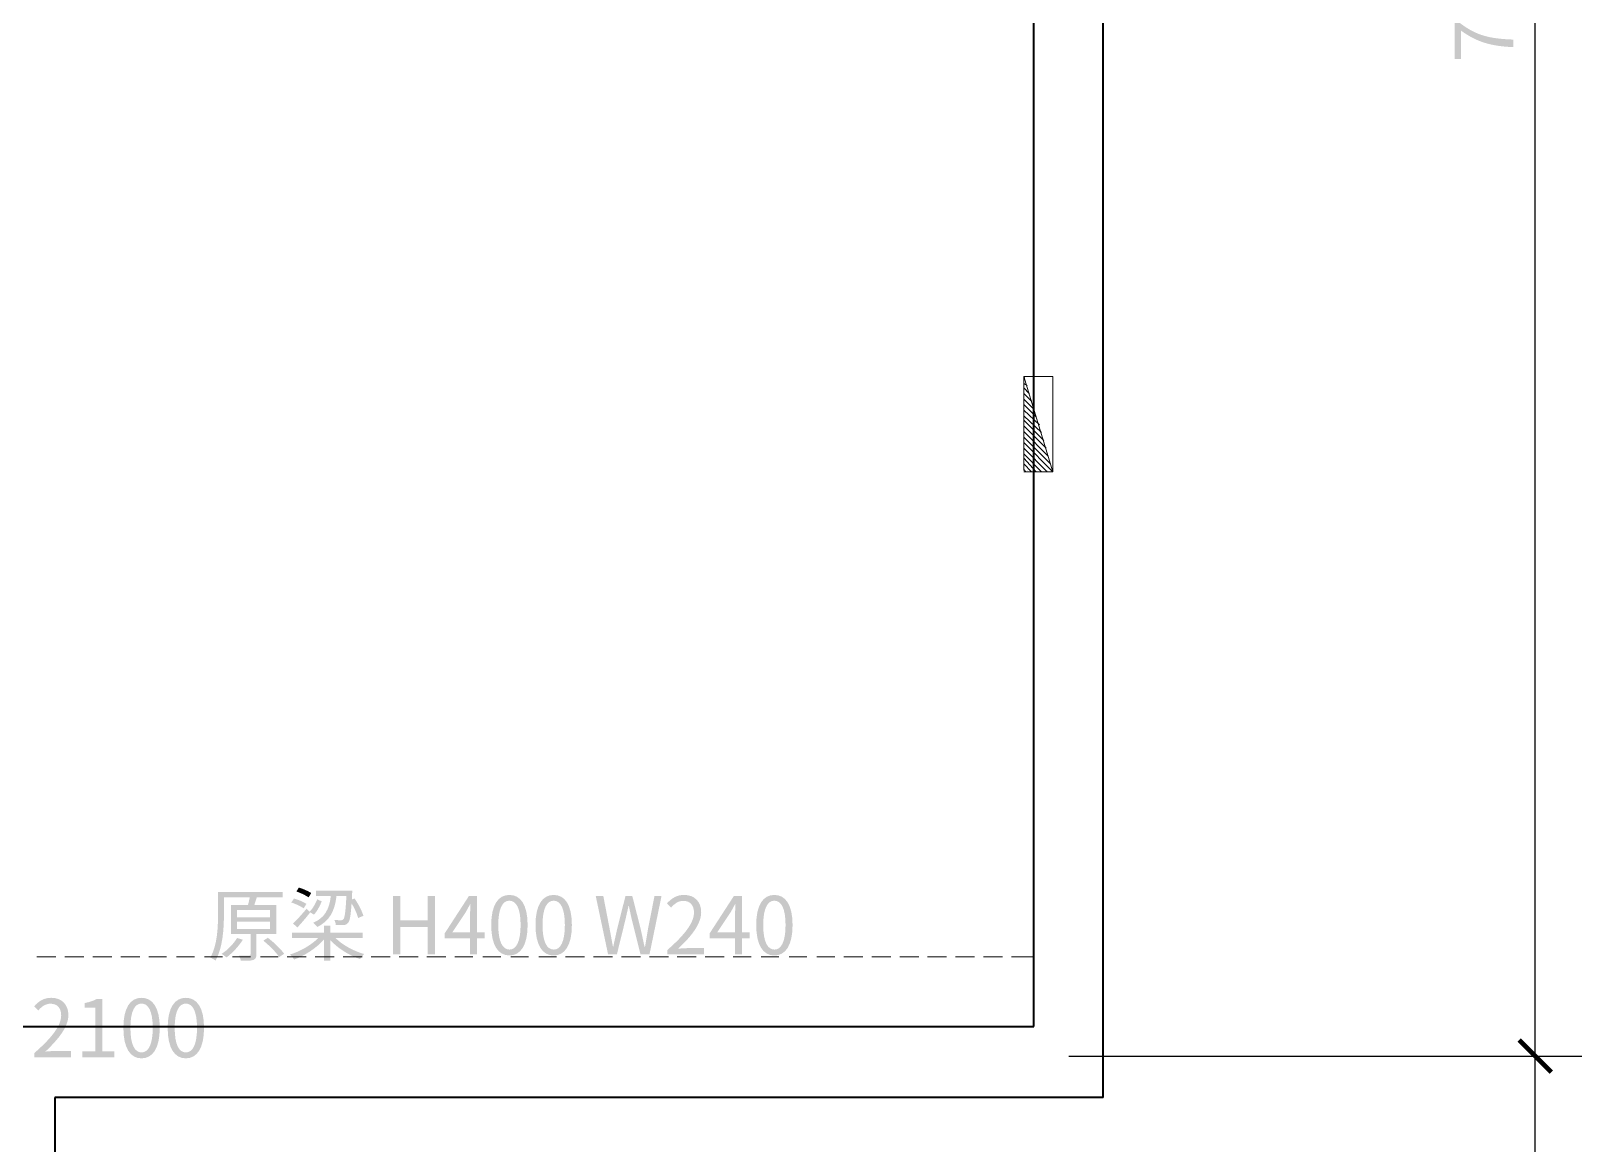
# Model space of a CAD drawing. Header units: millimetres. Extents: x -4600 to 229000, y -4300 to 19460.
# Drawn here: x 10590 to 15895, y 3969 to 7776 of the extents above; entities that cross this region are included whole.
import ezdxf

# ---------------------------------------------------------------- set-up
doc = ezdxf.new("R2010")
doc.units = ezdxf.units.MM
doc.header["$LTSCALE"] = 100
for name, color, linetype, lineweight in [('A-DIMS', 7, 'Continuous', 13), ('A-EX-BEAM', 8, 'Continuous', 13), ('A-EX-REFERENCE', 8, 'Continuous', 13), ('A-EX-SERVICE', 6, 'Continuous', 13), ('A-EX-WALL', 7, 'Continuous', 35)]:
    doc.layers.add(name, color=color, linetype=linetype, lineweight=lineweight)

# ---------------------------------------------------------------- blocks, each defined once
blk = doc.blocks.new('SOURCE_ORIGINAL')
at = {"layer": 'A-EX-BEAM'}
for p, q in [((13985.6, 4794.1), (13985.6, 4472.8)), ((14085, 4794.1), (13985.6, 4794.1)), ((14085, 4469), (13985.6, 4794.1)), ((13985.6, 4790.2), (13989.4, 4790.2)), ((13997.1, 4794.1), (13997.1, 4794.1)), ((14085, 4469), (14085, 4794.1)), ((14085, 4794.1), (14085, 4794.1)), ((13985.6, 4771.1), (13997.1, 4763.5)), ((13985.6, 4755.8), (14004.7, 4736.7)), ((13985.6, 4736.7), (14012.4, 4709.9)), ((13985.6, 4717.6), (14020, 4683.2)), ((13985.6, 4698.5), (14027.6, 4656.4)), ((13985.6, 4679.3), (14039.1, 4629.6)), ((13985.6, 4660.2), (14046.8, 4602.8)), ((13985.6, 4644.9), (14054.4, 4576.1)), ((13985.6, 4625.8), (14062.1, 4549.3)), ((13985.6, 4606.7), (14069.7, 4522.5)), ((13985.6, 4587.5), (14077.3, 4495.8)), ((13985.6, 4568.4), (14085, 4469)), ((13985.6, 4549.3), (14065.9, 4469)), ((13985.6, 4530.2), (14046.8, 4469)), ((13985.6, 4514.9), (14027.6, 4469)), ((13985.6, 4495.8), (14012.4, 4469)), ((13985.6, 4476.6), (13993.2, 4469)), ((13985.6, 4469), (14085, 4469)), ((13997.1, 4472.8), (13997.1, 4472.8)), ((14065.9, 4472.8), (14065.9, 4472.8)), ((10609.7, 2809.2), (10674.7, 2809.2)), ((10705.3, 2809.2), (10770.3, 2809.2)), ((10800.9, 2809.2), (10865.8, 2809.2)), ((10896.4, 2809.2), (10961.4, 2809.2)), ((10992, 2809.2), (11053.2, 2809.2)), ((11087.6, 2809.2), (11148.8, 2809.2)), ((11183.2, 2809.2), (11244.3, 2809.2)), ((11278.8, 2809.2), (11339.9, 2809.2)), ((11374.3, 2809.2), (11435.5, 2809.2)), ((11466.1, 2809.2), (11531.1, 2809.2)), ((11561.7, 2809.2), (11626.7, 2809.2)), ((11657.3, 2809.2), (11722.2, 2809.2)), ((11752.8, 2809.2), (11817.8, 2809.2)), ((11848.4, 2809.2), (11913.4, 2809.2)), ((11944, 2809.2), (12009, 2809.2)), ((12039.6, 2809.2), (12100.7, 2809.2)), ((12135.2, 2809.2), (12196.3, 2809.2)), ((12230.7, 2809.2), (12291.9, 2809.2)), ((12326.3, 2809.2), (12387.5, 2809.2)), ((12418.1, 2809.2), (12483.1, 2809.2)), ((12513.7, 2809.2), (12578.6, 2809.2)), ((12609.2, 2809.2), (12674.2, 2809.2)), ((12704.8, 2809.2), (12769.8, 2809.2)), ((12800.4, 2809.2), (12865.4, 2809.2)), ((12896, 2809.2), (12961, 2809.2)), ((12991.6, 2809.2), (13052.7, 2809.2)), ((13087.1, 2809.2), (13148.3, 2809.2)), ((13182.7, 2809.2), (13243.9, 2809.2)), ((13278.3, 2809.2), (13339.5, 2809.2)), ((13370.1, 2809.2), (13435, 2809.2)), ((13465.6, 2809.2), (13530.6, 2809.2)), ((13561.2, 2809.2), (13626.2, 2809.2)), ((13656.8, 2809.2), (13721.8, 2809.2)), ((13752.4, 2809.2), (13817.4, 2809.2)), ((13848, 2809.2), (13912.9, 2809.2)), ((13943.5, 2809.2), (14020, 2809.2)), ((10609.7, 2570.8), (10674.7, 2570.8)), ((10705.3, 2570.8), (10770.3, 2570.8)), ((10800.9, 2570.8), (10865.8, 2570.8)), ((10896.4, 2570.8), (10961.4, 2570.8)), ((10992, 2570.8), (11053.2, 2570.8)), ((11087.6, 2570.8), (11148.8, 2570.8)), ((11183.2, 2570.8), (11244.3, 2570.8)), ((11278.8, 2570.8), (11339.9, 2570.8)), ((11374.3, 2570.8), (11435.5, 2570.8)), ((11466.1, 2570.8), (11531.1, 2570.8)), ((11561.7, 2570.8), (11626.7, 2570.8)), ((11657.3, 2570.8), (11722.2, 2570.8)), ((11752.8, 2570.8), (11817.8, 2570.8)), ((11848.4, 2570.8), (11913.4, 2570.8)), ((11944, 2570.8), (12009, 2570.8)), ((12039.6, 2570.8), (12100.7, 2570.8)), ((12135.2, 2570.8), (12196.3, 2570.8)), ((12230.7, 2570.8), (12291.9, 2570.8)), ((12326.3, 2570.8), (12387.5, 2570.8)), ((12418.1, 2570.8), (12483.1, 2570.8)), ((12513.7, 2570.8), (12578.6, 2570.8)), ((12609.2, 2570.8), (12674.2, 2570.8)), ((12704.8, 2570.8), (12769.8, 2570.8)), ((12800.4, 2570.8), (12865.4, 2570.8)), ((12896, 2570.8), (12961, 2570.8)), ((12991.6, 2570.8), (13052.7, 2570.8)), ((13087.1, 2570.8), (13148.3, 2570.8)), ((13182.7, 2570.8), (13243.9, 2570.8)), ((13278.3, 2570.8), (13339.5, 2570.8)), ((13370.1, 2570.8), (13435, 2570.8)), ((13465.6, 2570.8), (13530.6, 2570.8)), ((13561.2, 2570.8), (13626.2, 2570.8)), ((13656.8, 2570.8), (13721.8, 2570.8)), ((13752.4, 2570.8), (13817.4, 2570.8)), ((13848, 2570.8), (13912.9, 2570.8)), ((13943.5, 2570.8), (14020, 2570.8))]:
    blk.add_line(p, q, dxfattribs=at)
at = {"layer": 'A-EX-SERVICE'}
for p, q in [((13985.6, 4794.1), (13985.6, 4472.8)), ((14085, 4794.1), (13985.6, 4794.1)), ((14085, 4469), (13985.6, 4794.1)), ((13985.6, 4790.2), (13989.4, 4790.2)), ((13997.1, 4794.1), (13997.1, 4794.1)), ((14085, 4469), (14085, 4794.1)), ((14085, 4794.1), (14085, 4794.1)), ((13985.6, 4771.1), (13997.1, 4763.5)), ((13985.6, 4755.8), (14004.7, 4736.7)), ((13985.6, 4736.7), (14012.4, 4709.9)), ((13985.6, 4717.6), (14020, 4683.2)), ((13985.6, 4698.5), (14027.6, 4656.4)), ((13985.6, 4679.3), (14039.1, 4629.6)), ((13985.6, 4660.2), (14046.8, 4602.8)), ((13985.6, 4644.9), (14054.4, 4576.1)), ((13985.6, 4625.8), (14062.1, 4549.3)), ((13985.6, 4606.7), (14069.7, 4522.5)), ((13985.6, 4587.5), (14077.3, 4495.8)), ((13985.6, 4568.4), (14085, 4469)), ((13985.6, 4549.3), (14065.9, 4469)), ((13985.6, 4530.2), (14046.8, 4469)), ((13985.6, 4514.9), (14027.6, 4469)), ((13985.6, 4495.8), (14012.4, 4469)), ((13985.6, 4476.6), (13993.2, 4469)), ((13985.6, 4469), (14085, 4469)), ((13997.1, 4472.8), (13997.1, 4472.8)), ((14065.9, 4472.8), (14065.9, 4472.8)), ((10609.7, 2809.2), (10674.7, 2809.2)), ((10705.3, 2809.2), (10770.3, 2809.2)), ((10800.9, 2809.2), (10865.8, 2809.2)), ((10896.4, 2809.2), (10961.4, 2809.2)), ((10992, 2809.2), (11053.2, 2809.2)), ((11087.6, 2809.2), (11148.8, 2809.2)), ((11183.2, 2809.2), (11244.3, 2809.2)), ((11278.8, 2809.2), (11339.9, 2809.2)), ((11374.3, 2809.2), (11435.5, 2809.2)), ((11466.1, 2809.2), (11531.1, 2809.2)), ((11561.7, 2809.2), (11626.7, 2809.2)), ((11657.3, 2809.2), (11722.2, 2809.2)), ((11752.8, 2809.2), (11817.8, 2809.2)), ((11848.4, 2809.2), (11913.4, 2809.2)), ((11944, 2809.2), (12009, 2809.2)), ((12039.6, 2809.2), (12100.7, 2809.2)), ((12135.2, 2809.2), (12196.3, 2809.2)), ((12230.7, 2809.2), (12291.9, 2809.2)), ((12326.3, 2809.2), (12387.5, 2809.2)), ((12418.1, 2809.2), (12483.1, 2809.2)), ((12513.7, 2809.2), (12578.6, 2809.2)), ((12609.2, 2809.2), (12674.2, 2809.2)), ((12704.8, 2809.2), (12769.8, 2809.2)), ((12800.4, 2809.2), (12865.4, 2809.2)), ((12896, 2809.2), (12961, 2809.2)), ((12991.6, 2809.2), (13052.7, 2809.2)), ((13087.1, 2809.2), (13148.3, 2809.2)), ((13182.7, 2809.2), (13243.9, 2809.2)), ((13278.3, 2809.2), (13339.5, 2809.2)), ((13370.1, 2809.2), (13435, 2809.2)), ((13465.6, 2809.2), (13530.6, 2809.2)), ((13561.2, 2809.2), (13626.2, 2809.2)), ((13656.8, 2809.2), (13721.8, 2809.2)), ((13752.4, 2809.2), (13817.4, 2809.2)), ((13848, 2809.2), (13912.9, 2809.2)), ((13943.5, 2809.2), (14020, 2809.2)), ((10609.7, 2570.8), (10674.7, 2570.8)), ((10705.3, 2570.8), (10770.3, 2570.8)), ((10800.9, 2570.8), (10865.8, 2570.8)), ((10896.4, 2570.8), (10961.4, 2570.8)), ((10992, 2570.8), (11053.2, 2570.8)), ((11087.6, 2570.8), (11148.8, 2570.8)), ((11183.2, 2570.8), (11244.3, 2570.8)), ((11278.8, 2570.8), (11339.9, 2570.8)), ((11374.3, 2570.8), (11435.5, 2570.8)), ((11466.1, 2570.8), (11531.1, 2570.8)), ((11561.7, 2570.8), (11626.7, 2570.8)), ((11657.3, 2570.8), (11722.2, 2570.8)), ((11752.8, 2570.8), (11817.8, 2570.8)), ((11848.4, 2570.8), (11913.4, 2570.8)), ((11944, 2570.8), (12009, 2570.8)), ((12039.6, 2570.8), (12100.7, 2570.8)), ((12135.2, 2570.8), (12196.3, 2570.8)), ((12230.7, 2570.8), (12291.9, 2570.8)), ((12326.3, 2570.8), (12387.5, 2570.8)), ((12418.1, 2570.8), (12483.1, 2570.8)), ((12513.7, 2570.8), (12578.6, 2570.8)), ((12609.2, 2570.8), (12674.2, 2570.8)), ((12704.8, 2570.8), (12769.8, 2570.8)), ((12800.4, 2570.8), (12865.4, 2570.8)), ((12896, 2570.8), (12961, 2570.8)), ((12991.6, 2570.8), (13052.7, 2570.8)), ((13087.1, 2570.8), (13148.3, 2570.8)), ((13182.7, 2570.8), (13243.9, 2570.8)), ((13278.3, 2570.8), (13339.5, 2570.8)), ((13370.1, 2570.8), (13435, 2570.8)), ((13465.6, 2570.8), (13530.6, 2570.8)), ((13561.2, 2570.8), (13626.2, 2570.8)), ((13656.8, 2570.8), (13721.8, 2570.8)), ((13752.4, 2570.8), (13817.4, 2570.8)), ((13848, 2570.8), (13912.9, 2570.8)), ((13943.5, 2570.8), (14020, 2570.8))]:
    blk.add_line(p, q, dxfattribs=at)
at = {"layer": 'A-EX-WALL'}
for p, q in [((14257, 2328.5), (14257, 11670.9)), ((14020, 2570.8), (14020, 9630)), ((10430, 2570.8), (14020, 2570.8)), ((14257, 2328.5), (10670.9, 2328.5)), ((10670.9, 2328.5), (10670.9, -240.9))]:
    blk.add_line(p, q, dxfattribs=at)
blk = doc.blocks.new('SOURCE_LABELS')
at = {"layer": 'A-EX-REFERENCE'}
h = blk.add_hatch(color=256, dxfattribs=at)
edge = h.paths.add_edge_path()
edge.add_line((11273.9, 2986.1), (11273.9, 2887.6))
edge.add_line((11273.9, 2887.6), (11340.5, 2887.6))
edge.add_line((11340.5, 2887.6), (11340.5, 2818.1))
edge.add_spline(control_points=[(11340.5, 2818.1), (11340.5, 2814.8), (11339.4, 2813.7), (11335.3, 2813.4)], knot_values=[0, 0, 0, 0, 1, 1, 1, 1], degree=3, periodic=0)
edge.add_spline(control_points=[(11335.3, 2813.4), (11331.2, 2813.4), (11317, 2813.4), (11300.9, 2813.7)], knot_values=[0, 0, 0, 0, 1, 1, 1, 1], degree=3, periodic=0)
edge.add_spline(control_points=[(11300.9, 2813.7), (11303.6, 2808.5), (11306.4, 2800.9), (11307.2, 2795.7)], knot_values=[0, 0, 0, 0, 1, 1, 1, 1], degree=3, periodic=0)
edge.add_spline(control_points=[(11307.2, 2795.7), (11328.5, 2795.7), (11341.8, 2795.7), (11350, 2798.7), (11358.2, 2801.7), (11360.4, 2807.1), (11360.4, 2817.8)], knot_values=[0, 0, 0, 0, 1, 1, 1, 2, 2, 2, 2], degree=3, periodic=0)
edge.add_line((11360.4, 2817.8), (11360.4, 2887.6))
edge.add_line((11360.4, 2887.6), (11428.3, 2887.6))
edge.add_line((11428.3, 2887.6), (11428.3, 2986.1))
edge.add_line((11428.3, 2986.1), (11353.3, 2986.1))
edge.add_spline(control_points=[(11353.3, 2986.1), (11356, 2994.3), (11359, 3003.6), (11361.8, 3012.6)], knot_values=[0, 0, 0, 0, 1, 1, 1, 1], degree=3, periodic=0)
edge.add_line((11361.8, 3012.6), (11450.7, 3012.6))
edge.add_line((11450.7, 3012.6), (11450.7, 3031.7))
edge.add_line((11450.7, 3031.7), (11229.2, 3031.7))
edge.add_line((11229.2, 3031.7), (11229.2, 2952.6))
edge.add_spline(control_points=[(11229.2, 2952.6), (11229.2, 2909.7), (11227, 2849.4), (11203, 2806.6)], knot_values=[0, 0, 0, 0, 1, 1, 1, 1], degree=3, periodic=0)
edge.add_spline(control_points=[(11203, 2806.6), (11207.9, 2804.7), (11216.9, 2799.5), (11220.7, 2796.2)], knot_values=[0, 0, 0, 0, 1, 1, 1, 1], degree=3, periodic=0)
edge.add_spline(control_points=[(11220.7, 2796.2), (11245.8, 2841), (11249.4, 2907.3), (11249.4, 2952.6)], knot_values=[0, 0, 0, 0, 1, 1, 1, 1], degree=3, periodic=0)
edge.add_line((11249.4, 2952.6), (11249.4, 3012.6))
edge.add_line((11249.4, 3012.6), (11337.8, 3012.6))
edge.add_spline(control_points=[(11337.8, 3012.6), (11336.1, 3004.7), (11333.9, 2994.6), (11331.5, 2986.1)], knot_values=[0, 0, 0, 0, 1, 1, 1, 1], degree=3, periodic=0)
edge.add_line((11331.5, 2986.1), (11273.9, 2986.1))
edge = h.paths.add_edge_path(flags=0)
edge.add_spline(control_points=[(11294.6, 2873.7), (11282.1, 2853.3), (11261.9, 2832.5), (11241.4, 2819.4)], knot_values=[0, 0, 0, 0, 1, 1, 1, 1], degree=3, periodic=0)
edge.add_spline(control_points=[(11241.4, 2819.4), (11246.4, 2816.4), (11254.5, 2810.7), (11258.4, 2807.4)], knot_values=[0, 0, 0, 0, 1, 1, 1, 1], degree=3, periodic=0)
edge.add_spline(control_points=[(11258.4, 2807.4), (11278.3, 2822.2), (11299.8, 2845.1), (11314.3, 2868)], knot_values=[0, 0, 0, 0, 1, 1, 1, 1], degree=3, periodic=0)
edge.add_line((11314.3, 2868), (11294.6, 2873.7))
edge = h.paths.add_edge_path(flags=0)
edge.add_spline(control_points=[(11384.1, 2864.7), (11404.6, 2848.3), (11428.3, 2824.6), (11438.7, 2808.5)], knot_values=[0, 0, 0, 0, 1, 1, 1, 1], degree=3, periodic=0)
edge.add_line((11438.7, 2808.5), (11455.6, 2819.7))
edge.add_spline(control_points=[(11455.6, 2819.7), (11444.4, 2836.1), (11420.4, 2858.7), (11399.7, 2874.5)], knot_values=[0, 0, 0, 0, 1, 1, 1, 1], degree=3, periodic=0)
edge.add_line((11399.7, 2874.5), (11384.1, 2864.7))
h.paths.add_polyline_path([(11294.1, 2929.4), (11407.6, 2929.4), (11407.6, 2904), (11294.1, 2904), (11294.1, 2929.4)], flags=0)
h.paths.add_polyline_path([(11294.1, 2969.8), (11407.6, 2969.8), (11407.6, 2944.9), (11294.1, 2944.9), (11294.1, 2969.8)], flags=0)
h = blk.add_hatch(color=256, dxfattribs=at)
edge = h.paths.add_edge_path()
edge.add_spline(control_points=[(11497.4, 3033.1), (11511.8, 3027.9), (11529.8, 3019.4), (11539.1, 3012.6)], knot_values=[0, 0, 0, 0, 1, 1, 1, 1], degree=3, periodic=0)
edge.add_line((11539.1, 3012.6), (11547.9, 3027.6))
edge.add_spline(control_points=[(11547.9, 3027.6), (11538.6, 3033.9), (11520, 3042.1), (11505.8, 3046.2)], knot_values=[0, 0, 0, 0, 1, 1, 1, 1], degree=3, periodic=0)
edge.add_line((11505.8, 3046.2), (11497.4, 3033.1))
h = blk.add_hatch(color=256, dxfattribs=at)
edge = h.paths.add_edge_path()
edge.add_line((11564.5, 3035.5), (11564.5, 3017.5))
edge.add_line((11564.5, 3017.5), (11615, 3017.5))
edge.add_spline(control_points=[(11615, 3017.5), (11610.3, 2971.1), (11592.9, 2942.2), (11554.9, 2925.8)], knot_values=[0, 0, 0, 0, 1, 1, 1, 1], degree=3, periodic=0)
edge.add_spline(control_points=[(11554.9, 2925.8), (11559, 2922.6), (11566.4, 2915.2), (11569.1, 2911.4)], knot_values=[0, 0, 0, 0, 1, 1, 1, 1], degree=3, periodic=0)
edge.add_spline(control_points=[(11569.1, 2911.4), (11609, 2931.6), (11628.6, 2963.5), (11634.6, 3017.5)], knot_values=[0, 0, 0, 0, 1, 1, 1, 1], degree=3, periodic=0)
edge.add_line((11634.6, 3017.5), (11668.5, 3017.5))
edge.add_spline(control_points=[(11668.5, 3017.5), (11665.7, 2963.2), (11662.7, 2942.8), (11658.1, 2937.6)], knot_values=[0, 0, 0, 0, 1, 1, 1, 1], degree=3, periodic=0)
edge.add_spline(control_points=[(11658.1, 2937.6), (11655.9, 2934.8), (11653.7, 2934.6), (11649.9, 2934.6), (11646.1, 2934.6), (11637.3, 2934.6), (11627.3, 2935.7)], knot_values=[0, 0, 0, 0, 1, 1, 1, 2, 2, 2, 2], degree=3, periodic=0)
edge.add_spline(control_points=[(11627.3, 2935.7), (11630, 2930.7), (11631.9, 2923.4), (11632.2, 2918.2)], knot_values=[0, 0, 0, 0, 1, 1, 1, 1], degree=3, periodic=0)
edge.add_spline(control_points=[(11632.2, 2918.2), (11642.8, 2917.7), (11653.2, 2917.4), (11658.9, 2918.2)], knot_values=[0, 0, 0, 0, 1, 1, 1, 1], degree=3, periodic=0)
edge.add_spline(control_points=[(11658.9, 2918.2), (11665.5, 2918.7), (11670.1, 2920.7), (11674.5, 2925.8), (11680.2, 2932.7), (11683.2, 2949.8), (11686.2, 2992.4)], knot_values=[0, 0, 0, 0, 1, 1, 1, 2, 2, 2, 2], degree=3, periodic=0)
edge.add_spline(control_points=[(11686.2, 2992.4), (11696.3, 2975.2), (11705.3, 2955.6), (11708.6, 2942.2)], knot_values=[0, 0, 0, 0, 1, 1, 1, 1], degree=3, periodic=0)
edge.add_line((11708.6, 2942.2), (11726.6, 2949.6))
edge.add_spline(control_points=[(11726.6, 2949.6), (11721.9, 2965.9), (11709.1, 2990.8), (11696.3, 3009.1)], knot_values=[0, 0, 0, 0, 1, 1, 1, 1], degree=3, periodic=0)
edge.add_line((11696.3, 3009.1), (11687, 3005.5))
edge.add_line((11687, 3005.5), (11688.1, 3027.1))
edge.add_spline(control_points=[(11688.1, 3027.1), (11688.4, 3029.5), (11688.4, 3035.5), (11688.4, 3035.5)], knot_values=[0, 0, 0, 0, 1, 1, 1, 1], degree=3, periodic=0)
edge.add_line((11688.4, 3035.5), (11564.5, 3035.5))
h = blk.add_hatch(color=256, dxfattribs=at)
edge = h.paths.add_edge_path()
edge.add_spline(control_points=[(11568.6, 3006.1), (11563.1, 2992.4), (11553.6, 2974.7), (11542.7, 2963.8)], knot_values=[0, 0, 0, 0, 1, 1, 1, 1], degree=3, periodic=0)
edge.add_line((11542.7, 2963.8), (11532.3, 2974.1))
edge.add_spline(control_points=[(11532.3, 2974.1), (11516.7, 2955.3), (11498.7, 2935.4), (11485.9, 2923.4)], knot_values=[0, 0, 0, 0, 1, 1, 1, 1], degree=3, periodic=0)
edge.add_line((11485.9, 2923.4), (11500.6, 2909.7))
edge.add_spline(control_points=[(11500.6, 2909.7), (11515.1, 2925.3), (11531.2, 2943.8), (11544.6, 2961.6)], knot_values=[0, 0, 0, 0, 1, 1, 1, 1], degree=3, periodic=0)
edge.add_line((11544.6, 2961.6), (11557.4, 2953.7))
edge.add_spline(control_points=[(11557.4, 2953.7), (11568.9, 2965.7), (11577.9, 2984.5), (11584.1, 2999)], knot_values=[0, 0, 0, 0, 1, 1, 1, 1], degree=3, periodic=0)
edge.add_line((11584.1, 2999), (11568.6, 3006.1))
edge = h.paths.add_edge_path(flags=0)
edge.add_spline(control_points=[(11479.9, 2995.4), (11494.6, 2990.5), (11512.9, 2982), (11522.2, 2975.2)], knot_values=[0, 0, 0, 0, 1, 1, 1, 1], degree=3, periodic=0)
edge.add_line((11522.2, 2975.2), (11531.5, 2990.5))
edge.add_spline(control_points=[(11531.5, 2990.5), (11521.7, 2997.1), (11503.4, 3005), (11489.2, 3008.8)], knot_values=[0, 0, 0, 0, 1, 1, 1, 1], degree=3, periodic=0)
edge.add_line((11489.2, 3008.8), (11479.9, 2995.4))
blk.add_hatch(color=256, dxfattribs=at).paths.add_polyline_path([(11827.8, 2817.5), (11852.9, 2817.5), (11852.9, 2911.9), (11946.2, 2911.9), (11946.2, 2817.5), (11971.6, 2817.5), (11971.6, 3017.5), (11946.2, 3017.5), (11946.2, 2933.8), (11852.9, 2933.8), (11852.9, 3017.5), (11827.8, 3017.5), (11827.8, 2817.5)])
h = blk.add_hatch(color=256, dxfattribs=at)
h.paths.add_polyline_path([(12091.6, 2817.5), (12115.1, 2817.5), (12115.1, 2872.6), (12141.8, 2872.6), (12141.8, 2892.6), (12115.1, 2892.6), (12115.1, 3017.5), (12087.6, 3017.5), (12004.3, 2889), (12004.3, 2872.6), (12091.6, 2872.6), (12091.6, 2817.5)])
edge = h.paths.add_edge_path(flags=0)
edge.add_line((12091.6, 2892.6), (12030.3, 2892.6))
edge.add_line((12030.3, 2892.6), (12075.8, 2960.8))
edge.add_spline(control_points=[(12075.8, 2960.8), (12081.5, 2970.6), (12087, 2980.7), (12091.9, 2990.2)], knot_values=[0, 0, 0, 0, 1, 1, 1, 1], degree=3, periodic=0)
edge.add_line((12091.9, 2990.2), (12093, 2990.2))
edge.add_spline(control_points=[(12093, 2990.2), (12092.5, 2980.1), (12091.6, 2963.8), (12091.6, 2953.9)], knot_values=[0, 0, 0, 0, 1, 1, 1, 1], degree=3, periodic=0)
edge.add_line((12091.6, 2953.9), (12091.6, 2892.6))
h = blk.add_hatch(color=256, dxfattribs=at)
edge = h.paths.add_edge_path()
edge.add_spline(control_points=[(12226.2, 2814), (12264.1, 2814), (12288.4, 2848.3), (12288.4, 2918.2), (12288.4, 2987.5), (12264.1, 3021.1), (12226.2, 3021.1), (12188, 3021.1), (12163.9, 2987.5), (12163.9, 2918.2), (12163.9, 2848.3), (12188, 2814), (12226.2, 2814)], knot_values=[0, 0, 0, 0, 1, 1, 1, 2, 2, 2, 3, 3, 3, 4, 4, 4, 4], degree=3, periodic=0)
edge = h.paths.add_edge_path(flags=0)
edge.add_spline(control_points=[(12226.2, 2834.2), (12203.5, 2834.2), (12188, 2859.5), (12188, 2918.2), (12188, 2976.6), (12203.5, 3001.4), (12226.2, 3001.4), (12248.8, 3001.4), (12264.4, 2976.6), (12264.4, 2918.2), (12264.4, 2859.5), (12248.8, 2834.2), (12226.2, 2834.2)], knot_values=[0, 0, 0, 0, 1, 1, 1, 2, 2, 2, 3, 3, 3, 4, 4, 4, 4], degree=3, periodic=0)
h = blk.add_hatch(color=256, dxfattribs=at)
edge = h.paths.add_edge_path()
edge.add_spline(control_points=[(12377.6, 2814), (12415.5, 2814), (12439.8, 2848.3), (12439.8, 2918.2), (12439.8, 2987.5), (12415.5, 3021.1), (12377.6, 3021.1), (12339.4, 3021.1), (12315.4, 2987.5), (12315.4, 2918.2), (12315.4, 2848.3), (12339.4, 2814), (12377.6, 2814)], knot_values=[0, 0, 0, 0, 1, 1, 1, 2, 2, 2, 3, 3, 3, 4, 4, 4, 4], degree=3, periodic=0)
edge = h.paths.add_edge_path(flags=0)
edge.add_spline(control_points=[(12377.6, 2834.2), (12354.9, 2834.2), (12339.4, 2859.5), (12339.4, 2918.2), (12339.4, 2976.6), (12354.9, 3001.4), (12377.6, 3001.4), (12400.2, 3001.4), (12415.8, 2976.6), (12415.8, 2918.2), (12415.8, 2859.5), (12400.2, 2834.2), (12377.6, 2834.2)], knot_values=[0, 0, 0, 0, 1, 1, 1, 2, 2, 2, 3, 3, 3, 4, 4, 4, 4], degree=3, periodic=0)
h = blk.add_hatch(color=256, dxfattribs=at)
edge = h.paths.add_edge_path()
edge.add_line((12563.7, 2817.5), (12593.7, 2817.5))
edge.add_line((12593.7, 2817.5), (12623.4, 2938.1))
edge.add_spline(control_points=[(12623.4, 2938.1), (12626.7, 2953.9), (12630.5, 2968.4), (12633.5, 2983.7)], knot_values=[0, 0, 0, 0, 1, 1, 1, 1], degree=3, periodic=0)
edge.add_line((12633.5, 2983.7), (12634.6, 2983.7))
edge.add_spline(control_points=[(12634.6, 2983.7), (12637.9, 2968.4), (12640.9, 2953.9), (12644.4, 2938.1)], knot_values=[0, 0, 0, 0, 1, 1, 1, 1], degree=3, periodic=0)
edge.add_line((12644.4, 2938.1), (12674.7, 2817.5))
edge.add_line((12674.7, 2817.5), (12705.3, 2817.5))
edge.add_line((12705.3, 2817.5), (12746.5, 3017.5))
edge.add_line((12746.5, 3017.5), (12722.5, 3017.5))
edge.add_line((12722.5, 3017.5), (12700.9, 2908.6))
edge.add_spline(control_points=[(12700.9, 2908.6), (12697.4, 2887.1), (12693.6, 2865.5), (12690, 2843.7)], knot_values=[0, 0, 0, 0, 1, 1, 1, 1], degree=3, periodic=0)
edge.add_line((12690, 2843.7), (12688.4, 2843.7))
edge.add_spline(control_points=[(12688.4, 2843.7), (12683.5, 2865.5), (12679.1, 2887.4), (12674.2, 2908.6)], knot_values=[0, 0, 0, 0, 1, 1, 1, 1], degree=3, periodic=0)
edge.add_line((12674.2, 2908.6), (12646.4, 3017.5))
edge.add_line((12646.4, 3017.5), (12623.2, 3017.5))
edge.add_line((12623.2, 3017.5), (12595.6, 2908.6))
edge.add_spline(control_points=[(12595.6, 2908.6), (12590.7, 2887.1), (12585.8, 2865.5), (12581.4, 2843.7)], knot_values=[0, 0, 0, 0, 1, 1, 1, 1], degree=3, periodic=0)
edge.add_line((12581.4, 2843.7), (12580.3, 2843.7))
edge.add_spline(control_points=[(12580.3, 2843.7), (12576.2, 2865.5), (12572.4, 2887.1), (12568.3, 2908.6)], knot_values=[0, 0, 0, 0, 1, 1, 1, 1], degree=3, periodic=0)
edge.add_line((12568.3, 2908.6), (12547.3, 3017.5))
edge.add_line((12547.3, 3017.5), (12521.4, 3017.5))
edge.add_line((12521.4, 3017.5), (12563.7, 2817.5))
h = blk.add_hatch(color=256, dxfattribs=at)
edge = h.paths.add_edge_path()
edge.add_line((12765.9, 2817.5), (12891.6, 2817.5))
edge.add_line((12891.6, 2817.5), (12891.6, 2839.1))
edge.add_line((12891.6, 2839.1), (12836.3, 2839.1))
edge.add_spline(control_points=[(12836.3, 2839.1), (12826.2, 2839.1), (12813.9, 2838), (12803.5, 2837.2)], knot_values=[0, 0, 0, 0, 1, 1, 1, 1], degree=3, periodic=0)
edge.add_spline(control_points=[(12803.5, 2837.2), (12850.4, 2881.6), (12882.1, 2922.3), (12882.1, 2962.4), (12882.1, 2997.9), (12859.4, 3021.1), (12823.7, 3021.1), (12798.3, 3021.1), (12780.9, 3009.6), (12764.8, 2991.9)], knot_values=[0, 0, 0, 0, 1, 1, 1, 2, 2, 2, 3, 3, 3, 3], degree=3, periodic=0)
edge.add_line((12764.8, 2991.9), (12779.2, 2977.7))
edge.add_spline(control_points=[(12779.2, 2977.7), (12790.4, 2991), (12804.3, 3000.9), (12820.7, 3000.9), (12845.5, 3000.9), (12857.5, 2984.2), (12857.5, 2961.3), (12857.5, 2926.9), (12828.6, 2887.1), (12765.9, 2832.3)], knot_values=[0, 0, 0, 0, 1, 1, 1, 2, 2, 2, 3, 3, 3, 3], degree=3, periodic=0)
edge.add_line((12765.9, 2832.3), (12765.9, 2817.5))
h = blk.add_hatch(color=256, dxfattribs=at)
h.paths.add_polyline_path([(12998.1, 2817.5), (13021.5, 2817.5), (13021.5, 2872.6), (13048.3, 2872.6), (13048.3, 2892.6), (13021.5, 2892.6), (13021.5, 3017.5), (12994, 3017.5), (12910.7, 2889), (12910.7, 2872.6), (12998.1, 2872.6), (12998.1, 2817.5)])
edge = h.paths.add_edge_path(flags=0)
edge.add_line((12998.1, 2892.6), (12936.7, 2892.6))
edge.add_line((12936.7, 2892.6), (12982.2, 2960.8))
edge.add_spline(control_points=[(12982.2, 2960.8), (12988, 2970.6), (12993.4, 2980.7), (12998.3, 2990.2)], knot_values=[0, 0, 0, 0, 1, 1, 1, 1], degree=3, periodic=0)
edge.add_line((12998.3, 2990.2), (12999.4, 2990.2))
edge.add_spline(control_points=[(12999.4, 2990.2), (12998.9, 2980.1), (12998.1, 2963.8), (12998.1, 2953.9)], knot_values=[0, 0, 0, 0, 1, 1, 1, 1], degree=3, periodic=0)
edge.add_line((12998.1, 2953.9), (12998.1, 2892.6))
h = blk.add_hatch(color=256, dxfattribs=at)
edge = h.paths.add_edge_path()
edge.add_spline(control_points=[(13132.6, 2814), (13170.5, 2814), (13194.8, 2848.3), (13194.8, 2918.2), (13194.8, 2987.5), (13170.5, 3021.1), (13132.6, 3021.1), (13094.4, 3021.1), (13070.4, 2987.5), (13070.4, 2918.2), (13070.4, 2848.3), (13094.4, 2814), (13132.6, 2814)], knot_values=[0, 0, 0, 0, 1, 1, 1, 2, 2, 2, 3, 3, 3, 4, 4, 4, 4], degree=3, periodic=0)
edge = h.paths.add_edge_path(flags=0)
edge.add_spline(control_points=[(13132.6, 2834.2), (13109.9, 2834.2), (13094.4, 2859.5), (13094.4, 2918.2), (13094.4, 2976.6), (13109.9, 3001.4), (13132.6, 3001.4), (13155.2, 3001.4), (13170.8, 2976.6), (13170.8, 2918.2), (13170.8, 2859.5), (13155.2, 2834.2), (13132.6, 2834.2)], knot_values=[0, 0, 0, 0, 1, 1, 1, 2, 2, 2, 3, 3, 3, 4, 4, 4, 4], degree=3, periodic=0)
h = blk.add_hatch(color=256, dxfattribs=at)
edge = h.paths.add_edge_path()
edge.add_line((11591.8, 2915.5), (11591.8, 2892.3))
edge.add_line((11591.8, 2892.3), (11481.8, 2892.3))
edge.add_line((11481.8, 2892.3), (11481.8, 2874))
edge.add_line((11481.8, 2874), (11572.4, 2874))
edge.add_spline(control_points=[(11572.4, 2874), (11548.1, 2849.4), (11510.2, 2827.9), (11475.5, 2817.2)], knot_values=[0, 0, 0, 0, 1, 1, 1, 1], degree=3, periodic=0)
edge.add_spline(control_points=[(11475.5, 2817.2), (11480.2, 2813.2), (11486.2, 2805.2), (11489.5, 2800.1)], knot_values=[0, 0, 0, 0, 1, 1, 1, 1], degree=3, periodic=0)
edge.add_spline(control_points=[(11489.5, 2800.1), (11526, 2813.4), (11566.1, 2839.1), (11591.8, 2869.1)], knot_values=[0, 0, 0, 0, 1, 1, 1, 1], degree=3, periodic=0)
edge.add_line((11591.8, 2869.1), (11591.8, 2795.7))
edge.add_line((11591.8, 2795.7), (11613.1, 2795.7))
edge.add_line((11613.1, 2795.7), (11613.1, 2867.2))
edge.add_spline(control_points=[(11613.1, 2867.2), (11638.4, 2838.5), (11678, 2814.2), (11715.4, 2801.7)], knot_values=[0, 0, 0, 0, 1, 1, 1, 1], degree=3, periodic=0)
edge.add_spline(control_points=[(11715.4, 2801.7), (11718.4, 2806.9), (11724.7, 2814.8), (11729.3, 2818.9)], knot_values=[0, 0, 0, 0, 1, 1, 1, 1], degree=3, periodic=0)
edge.add_spline(control_points=[(11729.3, 2818.9), (11693, 2829.2), (11654.8, 2849.7), (11631.1, 2874)], knot_values=[0, 0, 0, 0, 1, 1, 1, 1], degree=3, periodic=0)
edge.add_line((11631.1, 2874), (11724.1, 2874))
edge.add_line((11724.1, 2874), (11724.1, 2892.3))
edge.add_line((11724.1, 2892.3), (11613.1, 2892.3))
edge.add_line((11613.1, 2892.3), (11613.1, 2915.5))
edge.add_line((11613.1, 2915.5), (11591.8, 2915.5))
h = blk.add_hatch(color=256, dxfattribs=at)
edge = h.paths.add_edge_path()
edge.add_line((10601, 2465.6), (10726.8, 2465.6))
edge.add_line((10726.8, 2465.6), (10726.8, 2487.2))
edge.add_line((10726.8, 2487.2), (10671.4, 2487.2))
edge.add_spline(control_points=[(10671.4, 2487.2), (10661.3, 2487.2), (10649, 2486.1), (10638.7, 2485.3)], knot_values=[0, 0, 0, 0, 1, 1, 1, 1], degree=3, periodic=0)
edge.add_spline(control_points=[(10638.7, 2485.3), (10685.6, 2529.8), (10717.3, 2570.4), (10717.3, 2610.5), (10717.3, 2646), (10694.6, 2669.2), (10658.9, 2669.2), (10633.5, 2669.2), (10616, 2657.7), (10599.9, 2640)], knot_values=[0, 0, 0, 0, 1, 1, 1, 2, 2, 2, 3, 3, 3, 3], degree=3, periodic=0)
edge.add_line((10599.9, 2640), (10614.4, 2625.8))
edge.add_spline(control_points=[(10614.4, 2625.8), (10625.6, 2639.2), (10639.5, 2649), (10655.9, 2649), (10680.7, 2649), (10692.7, 2632.4), (10692.7, 2609.4), (10692.7, 2575.1), (10663.8, 2535.2), (10601, 2480.4)], knot_values=[0, 0, 0, 0, 1, 1, 1, 2, 2, 2, 3, 3, 3, 3], degree=3, periodic=0)
edge.add_line((10601, 2480.4), (10601, 2465.6))
h = blk.add_hatch(color=256, dxfattribs=at)
edge = h.paths.add_edge_path()
edge.add_line((10764.5, 2465.6), (10874.1, 2465.6))
edge.add_line((10874.1, 2465.6), (10874.1, 2486.4))
edge.add_line((10874.1, 2486.4), (10834, 2486.4))
edge.add_line((10834, 2486.4), (10834, 2665.6))
edge.add_line((10834, 2665.6), (10814.9, 2665.6))
edge.add_spline(control_points=[(10814.9, 2665.6), (10804, 2659.4), (10791.2, 2654.7), (10773.5, 2651.5)], knot_values=[0, 0, 0, 0, 1, 1, 1, 1], degree=3, periodic=0)
edge.add_line((10773.5, 2651.5), (10773.5, 2635.6))
edge.add_line((10773.5, 2635.6), (10809.2, 2635.6))
edge.add_line((10809.2, 2635.6), (10809.2, 2486.4))
edge.add_line((10809.2, 2486.4), (10764.5, 2486.4))
edge.add_line((10764.5, 2486.4), (10764.5, 2465.6))
h = blk.add_hatch(color=256, dxfattribs=at)
edge = h.paths.add_edge_path()
edge.add_spline(control_points=[(10967.7, 2462.1), (11005.7, 2462.1), (11029.9, 2496.5), (11029.9, 2566.3), (11029.9, 2635.6), (11005.7, 2669.2), (10967.7, 2669.2), (10929.5, 2669.2), (10905.5, 2635.6), (10905.5, 2566.3), (10905.5, 2496.5), (10929.5, 2462.1), (10967.7, 2462.1)], knot_values=[0, 0, 0, 0, 1, 1, 1, 2, 2, 2, 3, 3, 3, 4, 4, 4, 4], degree=3, periodic=0)
edge = h.paths.add_edge_path(flags=0)
edge.add_spline(control_points=[(10967.7, 2482.3), (10945.1, 2482.3), (10929.5, 2507.7), (10929.5, 2566.3), (10929.5, 2624.7), (10945.1, 2649.5), (10967.7, 2649.5), (10990.4, 2649.5), (11005.9, 2624.7), (11005.9, 2566.3), (11005.9, 2507.7), (10990.4, 2482.3), (10967.7, 2482.3)], knot_values=[0, 0, 0, 0, 1, 1, 1, 2, 2, 2, 3, 3, 3, 4, 4, 4, 4], degree=3, periodic=0)
h = blk.add_hatch(color=256, dxfattribs=at)
edge = h.paths.add_edge_path()
edge.add_spline(control_points=[(11119.2, 2462.1), (11157.1, 2462.1), (11181.4, 2496.5), (11181.4, 2566.3), (11181.4, 2635.6), (11157.1, 2669.2), (11119.2, 2669.2), (11081, 2669.2), (11057, 2635.6), (11057, 2566.3), (11057, 2496.5), (11081, 2462.1), (11119.2, 2462.1)], knot_values=[0, 0, 0, 0, 1, 1, 1, 2, 2, 2, 3, 3, 3, 4, 4, 4, 4], degree=3, periodic=0)
edge = h.paths.add_edge_path(flags=0)
edge.add_spline(control_points=[(11119.2, 2482.3), (11096.5, 2482.3), (11081, 2507.7), (11081, 2566.3), (11081, 2624.7), (11096.5, 2649.5), (11119.2, 2649.5), (11141.8, 2649.5), (11157.4, 2624.7), (11157.4, 2566.3), (11157.4, 2507.7), (11141.8, 2482.3), (11119.2, 2482.3)], knot_values=[0, 0, 0, 0, 1, 1, 1, 2, 2, 2, 3, 3, 3, 4, 4, 4, 4], degree=3, periodic=0)
blk = doc.blocks.new('_ARCHTICK')
at = {"color": 0, "linetype": 'BYBLOCK', "const_width": 0.15}
blk.add_lwpolyline([(-0.5, -0.5), (0.5, 0.5)], dxfattribs=at)
blk = doc.blocks.new('*D19')
at = {"layer": 'A-DIMS'}
h = blk.add_hatch(color=256, dxfattribs=at)
edge = h.paths.add_edge_path()
edge.add_line((15660.3, 5921.2), (15660.3, 5947.1))
edge.add_spline(control_points=[(15660.3, 5947.1), (15582, 5950.4), (15535.4, 5958.8), (15475.4, 6005.7)], knot_values=[0, 0, 0, 0, 1, 1, 1, 1], degree=3, periodic=0)
edge.add_line((15475.4, 6005.7), (15460.3, 6005.7))
edge.add_line((15460.3, 6005.7), (15460.3, 5880.5))
edge.add_line((15460.3, 5880.5), (15481.6, 5880.5))
edge.add_line((15481.6, 5880.5), (15481.6, 5977.6))
edge.add_spline(control_points=[(15481.6, 5977.6), (15536.2, 5938.3), (15584.5, 5924.7), (15660.3, 5921.2)], knot_values=[0, 0, 0, 0, 1, 1, 1, 1], degree=3, periodic=0)
for p, q in [((15735.3, 2470), (15735.3, 9870)), ((14140, 2470), (15895.3, 2470))]:
    blk.add_line(p, q)
at = {"layer": 'Defpoints'}
for p in [(14020, 2470), (15735.3, 2470)]:
    blk.add_point(p, dxfattribs=at)
at = {"layer": 'A-DIMS', "xscale": 110, "yscale": 110, "rotation": 270}
blk.add_blockref('_ARCHTICK', (15735.3, 2470), dxfattribs=at)
blk = doc.blocks.new('*D20')
at = {"layer": 'A-DIMS'}
h = blk.add_hatch(color=256, dxfattribs=at)
edge = h.paths.add_edge_path()
edge.add_spline(control_points=[(15663.9, 1462.3), (15663.9, 1500.2), (15629.5, 1524.5), (15559.7, 1524.5), (15490.4, 1524.5), (15456.8, 1500.2), (15456.8, 1462.3), (15456.8, 1424.1), (15490.4, 1400.1), (15559.7, 1400.1), (15629.5, 1400.1), (15663.9, 1424.1), (15663.9, 1462.3)], knot_values=[0, 0, 0, 0, 1, 1, 1, 2, 2, 2, 3, 3, 3, 4, 4, 4, 4], degree=3, periodic=0)
edge = h.paths.add_edge_path(flags=0)
edge.add_spline(control_points=[(15643.7, 1462.3), (15643.7, 1439.6), (15618.3, 1424.1), (15559.7, 1424.1), (15501.3, 1424.1), (15476.4, 1439.6), (15476.4, 1462.3), (15476.4, 1484.9), (15501.3, 1500.5), (15559.7, 1500.5), (15618.3, 1500.5), (15643.7, 1484.9), (15643.7, 1462.3)], knot_values=[0, 0, 0, 0, 1, 1, 1, 2, 2, 2, 3, 3, 3, 4, 4, 4, 4], degree=3, periodic=0)
h = blk.add_hatch(color=256, dxfattribs=at)
edge = h.paths.add_edge_path()
edge.add_line((15660.3, 1289), (15660.3, 1314.9))
edge.add_spline(control_points=[(15660.3, 1314.9), (15582, 1318.2), (15535.4, 1326.7), (15475.4, 1373.6)], knot_values=[0, 0, 0, 0, 1, 1, 1, 1], degree=3, periodic=0)
edge.add_line((15475.4, 1373.6), (15460.3, 1373.6))
edge.add_line((15460.3, 1373.6), (15460.3, 1248.4))
edge.add_line((15460.3, 1248.4), (15481.6, 1248.4))
edge.add_line((15481.6, 1248.4), (15481.6, 1345.5))
edge.add_spline(control_points=[(15481.6, 1345.5), (15536.2, 1306.2), (15584.5, 1292.6), (15660.3, 1289)], knot_values=[0, 0, 0, 0, 1, 1, 1, 1], degree=3, periodic=0)
h = blk.add_hatch(color=256, dxfattribs=at)
h.paths.add_polyline_path([(15660.3, 1176.3), (15660.3, 1199.8), (15605.2, 1199.8), (15605.2, 1226.5), (15585.3, 1226.5), (15585.3, 1199.8), (15460.3, 1199.8), (15460.3, 1172.2), (15588.9, 1089), (15605.2, 1089), (15605.2, 1176.3), (15660.3, 1176.3)])
edge = h.paths.add_edge_path(flags=0)
edge.add_line((15585.3, 1176.3), (15585.3, 1114.9))
edge.add_line((15585.3, 1114.9), (15517.1, 1160.5))
edge.add_spline(control_points=[(15517.1, 1160.5), (15507.3, 1166.2), (15497.2, 1171.7), (15487.6, 1176.6)], knot_values=[0, 0, 0, 0, 1, 1, 1, 1], degree=3, periodic=0)
edge.add_line((15487.6, 1176.6), (15487.6, 1177.7))
edge.add_spline(control_points=[(15487.6, 1177.7), (15497.7, 1177.2), (15514.1, 1176.3), (15523.9, 1176.3)], knot_values=[0, 0, 0, 0, 1, 1, 1, 1], degree=3, periodic=0)
edge.add_line((15523.9, 1176.3), (15585.3, 1176.3))
h = blk.add_hatch(color=256, dxfattribs=at)
edge = h.paths.add_edge_path()
edge.add_line((15660.3, 944.1), (15660.3, 1069.9))
edge.add_line((15660.3, 1069.9), (15638.8, 1069.9))
edge.add_line((15638.8, 1069.9), (15638.8, 1014.5))
edge.add_spline(control_points=[(15638.8, 1014.5), (15638.8, 1004.4), (15639.9, 992.2), (15640.7, 981.8)], knot_values=[0, 0, 0, 0, 1, 1, 1, 1], degree=3, periodic=0)
edge.add_spline(control_points=[(15640.7, 981.8), (15596.2, 1028.7), (15555.6, 1060.4), (15515.5, 1060.4), (15480, 1060.4), (15456.8, 1037.7), (15456.8, 1002), (15456.8, 976.6), (15468.3, 959.1), (15486, 943)], knot_values=[0, 0, 0, 0, 1, 1, 1, 2, 2, 2, 3, 3, 3, 3], degree=3, periodic=0)
edge.add_line((15486, 943), (15500.2, 957.5))
edge.add_spline(control_points=[(15500.2, 957.5), (15486.8, 968.7), (15477, 982.6), (15477, 999), (15477, 1023.8), (15493.6, 1035.8), (15516.6, 1035.8), (15550.9, 1035.8), (15590.8, 1006.9), (15645.6, 944.1)], knot_values=[0, 0, 0, 0, 1, 1, 1, 2, 2, 2, 3, 3, 3, 3], degree=3, periodic=0)
edge.add_line((15645.6, 944.1), (15660.3, 944.1))
for p, q in [((14140, 2470), (15895.3, 2470)), ((15735.3, 0), (15735.3, 2470)), ((14140, 0), (15895.3, 0))]:
    blk.add_line(p, q)
at = {"layer": 'Defpoints'}
for p in [(14020, 2470), (14020, 0), (15735.3, 0)]:
    blk.add_point(p, dxfattribs=at)
at = {"layer": 'A-DIMS', "xscale": 110, "yscale": 110}
for p, rotation in [((15735.3, 2470), 90), ((15735.3, 0), 270)]:
    blk.add_blockref('_ARCHTICK', p, dxfattribs=dict(at, rotation=rotation))
blk = doc.blocks.new('SOURCE_DIMENSIONS')
for name in ['*D19', '*D20']:
    blk.add_blockref(name, (0, 0))
blk = doc.blocks.new('A01_SHEET')
for name in ['SOURCE_DIMENSIONS', 'SOURCE_ORIGINAL', 'SOURCE_LABELS']:
    blk.add_blockref(name, (0, 1800))

msp = doc.modelspace()

# ---------------------------------------------------------------- block references
msp.add_blockref('A01_SHEET', (0, 0))

doc.saveas('drawing.dxf')
